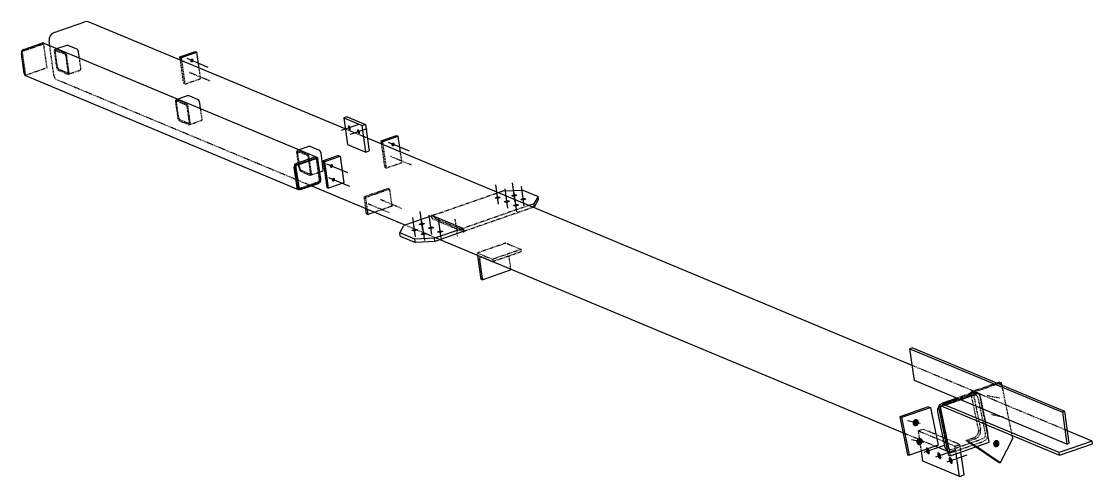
# Model space of a CAD drawing. Header units: millimetres. Extents: x 14 to 46378, y -196 to 1632.
# Drawn here: x 42609 to 46378, y 31 to 1632 of the extents above; entities that cross this region are included whole.
import ezdxf

# ---------------------------------------------------------------- set-up
doc = ezdxf.new("R2010")
doc.units = ezdxf.units.MM
doc.linetypes.add('DXK_LINE_DOT2', pattern=[3.9198, 1.9599, -1.9599])
doc.layers.add('STÅL', color=7, linetype='Continuous')

msp = doc.modelspace()

# ---------------------------------------------------------------- hatches: boundary and pattern name
at = {"layer": 'STÅL', "linetype": 'Continuous'}
for points in [[(43203.6, 1496.8), (43204.3, 1498.1), (43205.2, 1499.3), (43206.2, 1500.2), (43207.4, 1500.9), (43208.6, 1501.3), (43209.8, 1501.4), (43211, 1501.3), (43212.1, 1500.8), (43213.1, 1500.1), (43213.9, 1499.1), (43214.4, 1498), (43214.7, 1496.6), (43214.8, 1495.2), (43214.6, 1493.8), (43214.2, 1492.4), (43213.5, 1491.1), (43212.6, 1490), (43211.6, 1489.1), (43210.4, 1488.4), (43209.2, 1487.9), (43208, 1487.8), (43206.8, 1488), (43205.7, 1488.4), (43204.7, 1489.2), (43203.9, 1490.1), (43203.4, 1491.3), (43203.1, 1492.6), (43203, 1494), (43203.2, 1495.4)], [(43767.1, 1259.5), (43767.6, 1257.7), (43768, 1255.9), (43768.1, 1254.2), (43768, 1252.7), (43767.7, 1251.4), (43767.2, 1250.4), (43766.5, 1249.8), (43765.7, 1249.5), (43764.7, 1249.6), (43763.7, 1250), (43762.7, 1250.9), (43761.6, 1252), (43760.7, 1253.4), (43759.8, 1255), (43759.1, 1256.7), (43758.6, 1258.5), (43758.3, 1260.3), (43758.2, 1262), (43758.3, 1263.5), (43758.6, 1264.8), (43759.1, 1265.8), (43759.8, 1266.4), (43760.6, 1266.7), (43761.6, 1266.6), (43762.6, 1266.2), (43763.6, 1265.4), (43764.6, 1264.2), (43765.6, 1262.8), (43766.4, 1261.2)], [(43799.3, 1246.1), (43799.8, 1244.3), (43800.2, 1242.5), (43800.3, 1240.8), (43800.2, 1239.3), (43799.9, 1238), (43799.4, 1237), (43798.7, 1236.4), (43797.8, 1236.1), (43796.9, 1236.2), (43795.9, 1236.6), (43794.8, 1237.4), (43793.8, 1238.6), (43792.9, 1240), (43792, 1241.6), (43791.3, 1243.3), (43790.8, 1245.1), (43790.5, 1246.9), (43790.3, 1248.6), (43790.4, 1250.1), (43790.8, 1251.3), (43791.3, 1252.3), (43792, 1253), (43792.8, 1253.3), (43793.7, 1253.2), (43794.7, 1252.7), (43795.8, 1251.9), (43796.8, 1250.8), (43797.8, 1249.4), (43798.6, 1247.8)], [(43911.6, 1201.5), (43912.3, 1202.8), (43913.2, 1203.9), (43914.2, 1204.9), (43915.4, 1205.6), (43916.6, 1206), (43917.8, 1206.1), (43919, 1206), (43920.1, 1205.5), (43921.1, 1204.8), (43921.8, 1203.8), (43922.4, 1202.6), (43922.7, 1201.3), (43922.8, 1199.9), (43922.6, 1198.5), (43922.1, 1197.1), (43921.5, 1195.8), (43920.6, 1194.7), (43919.6, 1193.7), (43918.4, 1193), (43917.2, 1192.6), (43915.9, 1192.5), (43914.8, 1192.6), (43913.7, 1193.1), (43912.7, 1193.8), (43911.9, 1194.8), (43911.4, 1196), (43911, 1197.3), (43911, 1198.7), (43911.2, 1200.1)], [(43694.8, 1126.1), (43695.5, 1127.4), (43696.4, 1128.6), (43697.4, 1129.5), (43698.6, 1130.2), (43699.8, 1130.6), (43701, 1130.8), (43702.2, 1130.6), (43703.3, 1130.1), (43704.3, 1129.4), (43705.1, 1128.4), (43705.6, 1127.3), (43705.9, 1126), (43706, 1124.6), (43705.8, 1123.1), (43705.4, 1121.7), (43704.7, 1120.4), (43703.8, 1119.3), (43702.8, 1118.4), (43701.6, 1117.7), (43700.4, 1117.2), (43699.2, 1117.1), (43698, 1117.3), (43696.9, 1117.7), (43695.9, 1118.5), (43695.1, 1119.4), (43694.6, 1120.6), (43694.3, 1121.9), (43694.2, 1123.3), (43694.4, 1124.7)], [(43701.6, 1077.7), (43702.3, 1079), (43703.2, 1080.2), (43704.2, 1081.1), (43705.4, 1081.8), (43706.6, 1082.2), (43707.8, 1082.4), (43709, 1082.2), (43710.1, 1081.7), (43711.1, 1081), (43711.9, 1080), (43712.4, 1078.9), (43712.7, 1077.6), (43712.8, 1076.2), (43712.6, 1074.7), (43712.2, 1073.4), (43711.5, 1072.1), (43710.6, 1070.9), (43709.6, 1070), (43708.4, 1069.3), (43707.2, 1068.9), (43706, 1068.7), (43704.8, 1068.9), (43703.7, 1069.4), (43702.7, 1070.1), (43701.9, 1071), (43701.4, 1072.2), (43701.1, 1073.5), (43701, 1074.9), (43701.2, 1076.3)], [(44343.3, 1016.4), (44341, 1016.2), (44338.8, 1016.1), (44336.8, 1016.2), (44335, 1016.5), (44333.6, 1016.9), (44332.6, 1017.5), (44332, 1018.2), (44331.9, 1019), (44332.2, 1019.8), (44333.1, 1020.7), (44334.3, 1021.5), (44335.9, 1022.2), (44337.8, 1022.9), (44340, 1023.4), (44342.2, 1023.8), (44344.5, 1024.1), (44346.7, 1024.1), (44348.7, 1024), (44350.5, 1023.7), (44351.9, 1023.3), (44352.9, 1022.7), (44353.5, 1022), (44353.6, 1021.2), (44353.3, 1020.4), (44352.4, 1019.6), (44351.2, 1018.8), (44349.6, 1018), (44347.7, 1017.3), (44345.5, 1016.8)], [(44285.5, 1008.6), (44283.2, 1008.4), (44281, 1008.3), (44279, 1008.4), (44277.2, 1008.7), (44275.8, 1009.1), (44274.8, 1009.7), (44274.2, 1010.4), (44274.1, 1011.2), (44274.4, 1012), (44275.3, 1012.9), (44276.5, 1013.7), (44278.1, 1014.4), (44280.1, 1015.1), (44282.2, 1015.7), (44284.4, 1016.1), (44286.7, 1016.3), (44288.9, 1016.4), (44290.9, 1016.2), (44292.7, 1016), (44294.1, 1015.5), (44295.2, 1014.9), (44295.7, 1014.2), (44295.9, 1013.5), (44295.5, 1012.6), (44294.7, 1011.8), (44293.4, 1011), (44291.8, 1010.2), (44289.9, 1009.6), (44287.7, 1009)], [(44317.7, 995.2), (44315.4, 994.9), (44313.2, 994.9), (44311.2, 995), (44309.4, 995.3), (44308, 995.7), (44307, 996.3), (44306.4, 997), (44306.3, 997.8), (44306.6, 998.6), (44307.5, 999.4), (44308.7, 1000.3), (44310.3, 1001), (44312.2, 1001.7), (44314.4, 1002.2), (44316.6, 1002.6), (44318.9, 1002.9), (44321.1, 1002.9), (44323.1, 1002.8), (44324.9, 1002.5), (44326.3, 1002.1), (44327.3, 1001.5), (44327.9, 1000.8), (44328, 1000), (44327.7, 999.2), (44326.8, 998.4), (44325.6, 997.6), (44324, 996.8), (44322.1, 996.1), (44319.9, 995.6)], [(44349.9, 981.8), (44347.6, 981.5), (44345.4, 981.5), (44343.4, 981.6), (44341.6, 981.9), (44340.2, 982.3), (44339.1, 982.9), (44338.6, 983.6), (44338.4, 984.4), (44338.8, 985.2), (44339.6, 986), (44340.9, 986.8), (44342.5, 987.6), (44344.4, 988.3), (44346.6, 988.8), (44348.8, 989.2), (44351.1, 989.4), (44353.3, 989.5), (44355.3, 989.4), (44357.1, 989.1), (44358.5, 988.7), (44359.5, 988.1), (44360.1, 987.4), (44360.2, 986.6), (44359.9, 985.8), (44359, 984.9), (44357.8, 984.1), (44356.2, 983.4), (44354.2, 982.7), (44352.1, 982.2)], [(44375.5, 1003), (44373.2, 1002.7), (44371, 1002.7), (44369, 1002.8), (44367.2, 1003.1), (44365.8, 1003.5), (44364.7, 1004.1), (44364.2, 1004.8), (44364, 1005.6), (44364.4, 1006.4), (44365.2, 1007.2), (44366.5, 1008), (44368.1, 1008.8), (44370, 1009.5), (44372.2, 1010), (44374.4, 1010.4), (44376.7, 1010.7), (44378.9, 1010.7), (44380.9, 1010.6), (44382.7, 1010.3), (44384.1, 1009.9), (44385.1, 1009.3), (44385.7, 1008.6), (44385.8, 1007.8), (44385.5, 1007), (44384.6, 1006.2), (44383.4, 1005.3), (44381.8, 1004.6), (44379.8, 1003.9), (44377.7, 1003.4)], [(44018.7, 915.8), (44016.4, 915.6), (44014.2, 915.5), (44012.2, 915.7), (44010.4, 915.9), (44009, 916.4), (44008, 917), (44007.4, 917.7), (44007.3, 918.4), (44007.6, 919.3), (44008.5, 920.1), (44009.7, 920.9), (44011.3, 921.7), (44013.2, 922.4), (44015.4, 922.9), (44017.6, 923.3), (44019.9, 923.5), (44022.1, 923.6), (44024.1, 923.5), (44025.9, 923.2), (44027.3, 922.8), (44028.4, 922.2), (44028.9, 921.5), (44029, 920.7), (44028.7, 919.9), (44027.8, 919), (44026.6, 918.2), (44025, 917.5), (44023.1, 916.8), (44020.9, 916.2)], [(44050.9, 902.4), (44048.6, 902.2), (44046.4, 902.1), (44044.4, 902.2), (44042.6, 902.5), (44041.2, 903), (44040.1, 903.5), (44039.6, 904.2), (44039.4, 905), (44039.8, 905.8), (44040.6, 906.7), (44041.9, 907.5), (44043.5, 908.3), (44045.4, 908.9), (44047.6, 909.5), (44049.8, 909.9), (44052.1, 910.1), (44054.3, 910.2), (44056.3, 910.1), (44058.1, 909.8), (44059.5, 909.3), (44060.5, 908.8), (44061.1, 908.1), (44061.2, 907.3), (44060.9, 906.5), (44060, 905.6), (44058.8, 904.8), (44057.2, 904), (44055.2, 903.4), (44053.1, 902.8)], [(43993.1, 894.6), (43990.8, 894.4), (43988.6, 894.3), (43986.6, 894.5), (43984.8, 894.7), (43983.4, 895.2), (43982.4, 895.8), (43981.8, 896.5), (43981.7, 897.2), (43982, 898.1), (43982.9, 898.9), (43984.1, 899.7), (43985.7, 900.5), (43987.6, 901.1), (43989.8, 901.7), (43992, 902.1), (43994.3, 902.3), (43996.5, 902.4), (43998.5, 902.3), (44000.3, 902), (44001.7, 901.6), (44002.8, 901), (44003.3, 900.3), (44003.4, 899.5), (44003.1, 898.7), (44002.3, 897.8), (44001, 897), (43999.4, 896.3), (43997.5, 895.6), (43995.3, 895)], [(44025.3, 881.2), (44023, 881), (44020.8, 880.9), (44018.8, 881), (44017, 881.3), (44015.6, 881.8), (44014.5, 882.3), (44014, 883), (44013.8, 883.8), (44014.2, 884.6), (44015, 885.5), (44016.3, 886.3), (44017.9, 887.1), (44019.8, 887.7), (44022, 888.3), (44024.2, 888.7), (44026.5, 888.9), (44028.7, 889), (44030.7, 888.9), (44032.5, 888.6), (44033.9, 888.1), (44034.9, 887.6), (44035.5, 886.9), (44035.6, 886.1), (44035.3, 885.2), (44034.4, 884.4), (44033.2, 883.6), (44031.6, 882.8), (44029.6, 882.2), (44027.5, 881.6)], [(44083, 889), (44080.8, 888.8), (44078.6, 888.7), (44076.5, 888.8), (44074.8, 889.1), (44073.3, 889.5), (44072.3, 890.1), (44071.7, 890.8), (44071.6, 891.6), (44072, 892.4), (44072.8, 893.3), (44074.1, 894.1), (44075.7, 894.8), (44077.6, 895.5), (44079.7, 896.1), (44082, 896.5), (44084.3, 896.7), (44086.5, 896.8), (44088.5, 896.6), (44090.3, 896.4), (44091.7, 895.9), (44092.7, 895.3), (44093.3, 894.6), (44093.4, 893.9), (44093, 893), (44092.2, 892.2), (44091, 891.4), (44089.3, 890.6), (44087.4, 889.9), (44085.3, 889.4)], [(45744.7, 223.1), (45745.5, 225.7), (45746.8, 228.1), (45748.4, 230.2), (45750.3, 231.8), (45752.5, 233), (45754.8, 233.6), (45757.1, 233.7), (45759.3, 233.2), (45761.4, 232.2), (45763.3, 230.7), (45764.8, 228.8), (45765.9, 226.5), (45766.5, 223.9), (45766.7, 221.3), (45766.4, 218.6), (45765.6, 216), (45764.3, 213.6), (45762.7, 211.5), (45760.8, 209.9), (45758.6, 208.7), (45756.3, 208), (45754, 207.9), (45751.8, 208.4), (45749.7, 209.4), (45747.8, 211), (45746.3, 212.9), (45745.2, 215.2), (45744.6, 217.7), (45744.4, 220.4)], [(45758.4, 156.5), (45759.2, 159.1), (45760.4, 161.5), (45762, 163.6), (45764, 165.2), (45766.1, 166.4), (45768.4, 167.1), (45770.7, 167.2), (45773, 166.7), (45775.1, 165.7), (45776.9, 164.2), (45778.4, 162.2), (45779.5, 159.9), (45780.2, 157.4), (45780.3, 154.7), (45780, 152), (45779.2, 149.4), (45778, 147), (45776.4, 145), (45774.4, 143.3), (45772.3, 142.1), (45770, 141.5), (45767.7, 141.4), (45765.4, 141.9), (45763.3, 142.9), (45761.5, 144.4), (45760, 146.3), (45758.9, 148.6), (45758.2, 151.2), (45758.1, 153.9)], [(46028.3, 149.5), (46029.1, 152.1), (46030.4, 154.5), (46032, 156.5), (46033.9, 158.2), (46036.1, 159.4), (46038.4, 160), (46040.7, 160.1), (46042.9, 159.6), (46045, 158.6), (46046.9, 157.1), (46048.4, 155.2), (46049.5, 152.9), (46050.1, 150.3), (46050.3, 147.6), (46050, 144.9), (46049.2, 142.4), (46047.9, 140), (46046.3, 137.9), (46044.4, 136.2), (46042.2, 135.1), (46039.9, 134.4), (46037.6, 134.3), (46035.4, 134.8), (46033.3, 135.8), (46031.4, 137.3), (46029.9, 139.3), (46028.8, 141.6), (46028.2, 144.1), (46028, 146.8)], [(45803.9, 123.4), (45804.7, 120.8), (45805.1, 118.2), (45805.3, 115.8), (45805.2, 113.6), (45804.7, 111.7), (45804, 110.3), (45803, 109.4), (45801.8, 108.9), (45800.4, 109.1), (45798.9, 109.7), (45797.4, 110.9), (45796, 112.5), (45794.6, 114.5), (45793.4, 116.8), (45792.4, 119.3), (45791.6, 121.9), (45791.1, 124.5), (45790.9, 126.9), (45791.1, 129.1), (45791.5, 131), (45792.3, 132.4), (45793.3, 133.4), (45794.5, 133.8), (45795.8, 133.7), (45797.3, 133), (45798.8, 131.8), (45800.3, 130.2), (45801.7, 128.2), (45802.9, 125.9)], [(45844.1, 106.6), (45844.9, 104), (45845.4, 101.4), (45845.5, 99), (45845.4, 96.8), (45844.9, 94.9), (45844.2, 93.5), (45843.2, 92.6), (45842, 92.2), (45840.6, 92.3), (45839.2, 92.9), (45837.7, 94.1), (45836.2, 95.7), (45834.8, 97.7), (45833.6, 100.1), (45832.6, 102.6), (45831.8, 105.2), (45831.3, 107.7), (45831.2, 110.2), (45831.3, 112.4), (45831.8, 114.2), (45832.5, 115.6), (45833.5, 116.6), (45834.7, 117), (45836.1, 116.9), (45837.5, 116.2), (45839, 115), (45840.5, 113.4), (45841.9, 111.4), (45843.1, 109.1)], [(45884.3, 89.8), (45885.1, 87.2), (45885.6, 84.6), (45885.8, 82.2), (45885.6, 80), (45885.2, 78.2), (45884.4, 76.7), (45883.4, 75.8), (45882.2, 75.4), (45880.9, 75.5), (45879.4, 76.2), (45877.9, 77.3), (45876.4, 79), (45875, 81), (45873.8, 83.3), (45872.8, 85.8), (45872, 88.4), (45871.6, 91), (45871.4, 93.4), (45871.5, 95.6), (45872, 97.4), (45872.7, 98.9), (45873.7, 99.8), (45874.9, 100.2), (45876.3, 100.1), (45877.8, 99.4), (45879.3, 98.3), (45880.7, 96.6), (45882.1, 94.6), (45883.3, 92.3)]]:
    msp.add_hatch(color=96, dxfattribs=at).paths.add_polyline_path(points)

# ---------------------------------------------------------------- linework, layer by layer
at = {"layer": 'STÅL', "color": 2, "linetype": 'Continuous'}
for p, q in [((42724, 1593.6), (42832.4, 1631.2)), ((42840.7, 1632.2), (42832.4, 1631.2)), ((42848.1, 1629.5), (42840.7, 1632.2)), ((43748.6, 1253.9), (42848.1, 1629.5)), ((42716.3, 1589), (42710.3, 1581.6)), ((42724, 1593.6), (42716.3, 1589)), ((42617.6, 1534), (42681, 1556)), ((42684.9, 1556.5), (42681, 1556)), ((42688.5, 1555.2), (42684.9, 1556.5)), ((42688.5, 1555.2), (43648.6, 1154.7)), ((42706.8, 1572.5), (42706.5, 1563)), ((42708.7, 1546.8), (42706.5, 1563)), ((42710.3, 1581.6), (42706.8, 1572.5)), ((42733.3, 1536.6), (42769.6, 1549.2)), ((42769.6, 1549.2), (42771.5, 1549)), ((42771.5, 1549), (42803.7, 1535.6)), ((42609.3, 1523.9), (42609.2, 1519.4)), ((42619.1, 1448.6), (42609.2, 1519.4)), ((42611, 1528.3), (42609.3, 1523.9)), ((42609.8, 1528.4), (42611.7, 1529.1)), ((42610.1, 1525.9), (42609.8, 1528.4)), ((42609.8, 1528.4), (42610.9, 1528)), ((42613.9, 1531.8), (42611, 1528.3)), ((42617.6, 1534), (42613.9, 1531.8)), ((42805.9, 1534), (42803.7, 1535.6)), ((42807.9, 1531.3), (42805.9, 1534)), ((42809.5, 1527.8), (42807.9, 1531.3)), ((42810.4, 1524.1), (42809.5, 1527.8)), ((42813.3, 1503.2), (42810.4, 1524.1)), ((43167, 1507.6), (43221.2, 1526.4)), ((43168.7, 1495.8), (43167, 1507.6)), ((43167, 1507.6), (43172.4, 1505.4)), ((43172.4, 1505.4), (43226.6, 1524.2)), ((43221.2, 1526.4), (43226.6, 1524.2)), ((43234.4, 1468.4), (43226.6, 1524.2)), ((43174.1, 1493.6), (43172.4, 1505.4)), ((42619.1, 1448.6), (42620.5, 1444.6)), ((42620.5, 1444.6), (42623.2, 1441.8)), ((42623.2, 1441.8), (43583.2, 1041.3)), ((43196, 1371.3), (43159.7, 1358.7)), ((43196, 1371.3), (43197.9, 1371.2)), ((43197.9, 1371.2), (43230.1, 1357.7)), ((43232.3, 1356.2), (43230.1, 1357.7)), ((43234.3, 1353.4), (43232.3, 1356.2)), ((43235.9, 1349.9), (43234.3, 1353.4)), ((43236.8, 1346.2), (43235.9, 1349.9)), ((43239.7, 1325.3), (43236.8, 1346.2)), ((43755.6, 1297.1), (43743.1, 1292.7)), ((43743.1, 1292.7), (43807.5, 1265.9)), ((43743.1, 1292.7), (43756.2, 1199.7)), ((43755.6, 1297.1), (43820, 1270.2)), ((43807.5, 1265.9), (43820, 1270.2)), ((43820.6, 1172.8), (43807.5, 1265.9)), ((43820, 1270.2), (43833.1, 1177.2)), ((45743.5, 421.8), (43826.9, 1221.3)), ((43875, 1212.3), (43929.2, 1231.1)), ((43876.7, 1200.5), (43875, 1212.3)), ((43875, 1212.3), (43880.4, 1210)), ((43880.4, 1210), (43934.6, 1228.9)), ((43882, 1198.3), (43880.4, 1210)), ((43929.2, 1231.1), (43934.6, 1228.9)), ((43942.4, 1173.1), (43934.6, 1228.9)), ((43622.4, 1193.5), (43586.1, 1180.8)), ((43622.4, 1193.5), (43624.3, 1193.3)), ((43624.3, 1193.3), (43656.5, 1179.9)), ((43658.7, 1178.3), (43656.5, 1179.9)), ((43660.7, 1175.6), (43658.7, 1178.3)), ((43662.3, 1172.1), (43660.7, 1175.6)), ((43663.2, 1168.3), (43662.3, 1172.1)), ((43671, 1112.5), (43663.2, 1168.3)), ((43756.2, 1199.7), (43820.6, 1172.8)), ((43820.6, 1172.8), (43833.1, 1177.2)), ((43571.1, 1127.8), (43574, 1131.3)), ((43572.5, 1126.8), (43647.6, 1152.9)), ((43574, 1131.3), (43577.7, 1133.5)), ((43575.2, 1125.7), (43650.2, 1151.8)), ((43577.7, 1133.5), (43641.1, 1155.6)), ((43641.1, 1155.6), (43645, 1156)), ((43645, 1156), (43648.6, 1154.7)), ((43650.2, 1151.8), (43647.6, 1152.9)), ((43648.6, 1154.7), (43651.3, 1151.9)), ((43662, 1068.1), (43650.2, 1151.8)), ((43651.3, 1151.9), (43652.6, 1147.9)), ((43662.6, 1077.1), (43652.6, 1147.9)), ((43724.9, 1160.1), (43670.8, 1141.3)), ((43670.8, 1141.3), (43683.8, 1048.2)), ((43670.8, 1141.3), (43676.1, 1139)), ((43676.1, 1139), (43730.3, 1157.9)), ((43689.2, 1046), (43676.1, 1139)), ((43724.9, 1160.1), (43730.3, 1157.9)), ((43730.3, 1157.9), (43743.4, 1064.8)), ((43569.3, 1118.9), (43569.4, 1123.4)), ((43579.2, 1048.2), (43569.3, 1118.9)), ((43569.4, 1123.4), (43571.1, 1127.8)), ((43575.2, 1125.7), (43572.5, 1126.8)), ((43584.3, 1043.1), (43572.5, 1126.8)), ((43587, 1042), (43575.2, 1125.7)), ((43668.9, 1105.3), (43659.1, 1101.9)), ((43668.9, 1105.3), (43670.4, 1106.6)), ((43670.4, 1106.6), (43671.1, 1109.1)), ((43671.1, 1109.1), (43671, 1112.5)), ((43587, 1042), (43662, 1068.1)), ((43590.8, 1040.5), (43654.1, 1062.5)), ((43657.9, 1064.7), (43654.1, 1062.5)), ((43660.1, 1067.4), (43657.9, 1064.7)), ((43661.7, 1070.6), (43662.4, 1072.6)), ((43662.4, 1072.6), (43662.6, 1077.1)), ((43743.4, 1064.8), (43689.2, 1046)), ((43580.6, 1044.1), (43579.2, 1048.2)), ((43583.2, 1041.3), (43580.6, 1044.1)), ((43586.8, 1040), (43583.2, 1041.3)), ((43584.3, 1043.1), (43587, 1042)), ((43590.8, 1040.5), (43586.8, 1040)), ((43959.6, 915.6), (43628.7, 1053.7)), ((43683.8, 1048.2), (43689.2, 1046)), ((44305.2, 1035.8), (44286.9, 1029.4)), ((44305.2, 1035.8), (44373.7, 1039.1)), ((44373.7, 1039.1), (44427.3, 1016.7)), ((44412.5, 991), (44394.1, 984.7)), ((44414, 979.9), (44409.5, 978.3)), ((44427.3, 1016.7), (44412.5, 991)), ((44414, 979.9), (44412.5, 991)), ((44414, 979.9), (44428.9, 1005.5)), ((44428.9, 1005.5), (44427.3, 1016.7)), ((43823.7, 955.3), (43821.2, 973.4)), ((43823.7, 955.3), (43829.1, 953.1)), ((43829.1, 953.1), (43826.5, 971.1)), ((43851.3, 960.8), (43829.1, 953.1)), ((44056.2, 949.2), (43955, 914)), ((44052.2, 947.8), (44052.5, 949)), ((44053.6, 949.9), (44052.5, 949)), ((44054.9, 949.8), (44053.6, 949.9)), ((44054.9, 949.8), (44162.2, 905)), ((43940.1, 888.3), (43955, 914)), ((44163.7, 903.9), (44162.2, 905)), ((43941.7, 877.2), (43940.1, 888.3)), ((43993.8, 866), (43940.1, 888.3)), ((43941.7, 877.2), (43995.3, 854.8)), ((44062.3, 869.3), (43993.8, 866)), ((44163.1, 904.3), (44062.3, 869.3)), ((44063.9, 858.1), (44062.3, 869.3)), ((44166.7, 893.9), (44063.9, 858.1)), ((44164, 892), (44162.8, 892.5)), ((44165.1, 902), (44163.7, 903.9)), ((44164, 892), (44165.4, 891.9)), ((44166.2, 899.5), (44165.1, 902)), ((44165.4, 891.9), (44166.4, 892.8)), ((44166.9, 896.9), (44166.2, 899.5)), ((44166.4, 892.8), (44166.9, 894.6)), ((44166.9, 894.6), (44166.9, 896.9)), ((43995.3, 854.8), (43993.8, 866)), ((44063.9, 858.1), (43995.3, 854.8)), ((45710.8, 185.2), (44082.2, 864.5)), ((44226.4, 724.8), (44214.5, 809.3)), ((44222.3, 802.2), (44221.4, 799.2)), ((44221.4, 799.2), (44221.6, 795.1)), ((44231, 728.1), (44221.6, 795.1)), ((44224.1, 803.8), (44222.3, 802.2)), ((44226.4, 803.6), (44224.1, 803.8)), ((44226.4, 803.6), (44265, 787.5)), ((44229.7, 723.8), (44329.8, 758.6)), ((44265, 787.5), (44266.2, 787.4)), ((44266.2, 787.4), (44266.5, 787.6)), ((44266.2, 787.4), (44266.6, 787.6)), ((44329.8, 758.6), (44330.6, 759.4)), ((44330.6, 759.4), (44331, 760.7)), ((44228.5, 723.9), (44226.4, 724.8)), ((44229.7, 723.8), (44228.5, 723.9)), ((44230.6, 724.6), (44229.7, 723.8)), ((44231, 726.1), (44230.6, 724.6)), ((44231, 728.1), (44231, 726.1)), ((45743.5, 483.8), (45735.1, 480.9)), ((45750.8, 369.2), (45735.1, 480.9)), ((45735.1, 480.9), (46271.5, 257.2)), ((46279.8, 260.1), (45743.5, 483.8)), ((46287.2, 145.5), (45750.8, 369.2)), ((46049.5, 363), (46040.6, 359.9)), ((46057.2, 361.4), (46046.2, 357.5)), ((46049.5, 363), (46057.2, 361.4)), ((46059.1, 352.2), (46057.2, 361.4)), ((45899.8, 307.1), (45849.7, 289.7)), ((45905.7, 304.6), (45851.5, 285.8)), ((45799.3, 276), (45699.3, 241.3)), ((45707, 239.6), (45807.1, 274.4)), ((45799.3, 276), (45807.1, 274.4)), ((45807.1, 274.4), (45834.4, 141.3)), ((45833.5, 268.3), (45836.4, 277.6)), ((45833.8, 258.5), (45833.5, 268.3)), ((45836.4, 277.6), (45842.1, 285.1)), ((45852, 282.4), (45836.7, 277.1)), ((45836.7, 277.1), (45841.9, 276)), ((45869.1, 119.1), (45836.7, 277.1)), ((45852.4, 279.6), (45841.9, 276)), ((45841.9, 276), (45877.1, 104.5)), ((45842.1, 285.1), (45849.7, 289.7)), ((45852.6, 278.2), (45851.5, 285.8)), ((46259.8, 115.5), (45851.5, 285.8)), ((45852.9, 276.5), (46261.1, 106.2)), ((45699.3, 241.3), (45726.6, 108.1)), ((45699.3, 241.3), (45707, 239.6)), ((45734.3, 106.5), (45707, 239.6)), ((45859.4, 134), (45833.8, 258.5)), ((46279.8, 260.1), (46271.5, 257.2)), ((46271.5, 257.2), (46287.2, 145.5)), ((46295.5, 148.4), (46279.8, 260.1)), ((46014.6, 152.3), (46001.9, 214.3)), ((46009.5, 186.2), (46003.8, 213.5)), ((46376.6, 156.1), (46289.3, 192.4)), ((45877.1, 104.5), (46014.6, 152.3)), ((46009.7, 176.5), (46009.5, 186.2)), ((46009.7, 176.3), (46009.7, 176.5)), ((46097.2, 166.6), (46053.1, 79.9)), ((46097.2, 166.6), (46095.4, 175.3)), ((46376.6, 156.1), (46259.8, 115.5)), ((46377.9, 146.8), (46376.6, 156.1)), ((45834.4, 141.3), (45734.3, 106.5)), ((45780.5, 84.9), (45775.5, 120.8)), ((45869, 119.2), (45824.3, 137.8)), ((45862.8, 125.4), (45859.4, 134)), ((45869, 119.2), (45862.8, 125.4)), ((45869, 119.2), (45869.1, 119.1)), ((45871.9, 105.6), (45869.1, 119.1)), ((45925.9, 37), (45914.6, 117.5)), ((46045.4, 81.5), (45965.8, 135.3)), ((46053.1, 79.9), (45969.3, 136.6)), ((46261.1, 106.2), (46259.8, 115.5)), ((46261.1, 106.2), (46377.9, 146.8)), ((46287.2, 145.5), (46295.5, 148.4)), ((45726.6, 108.1), (45734.3, 106.5)), ((45909.3, 31.2), (45780.5, 84.9)), ((45871.9, 105.6), (45877.1, 104.5)), ((45909.3, 31.2), (45897.9, 111.7)), ((46045.4, 81.5), (46053.1, 79.9)), ((45909.3, 31.2), (45925.9, 37))]:
    msp.add_line(p, q, dxfattribs=at)
at = {"layer": 'STÅL', "color": 7, "linetype": 'DXK_LINE_DOT2'}
for p, q in [((42611.7, 1529.1), (42684.8, 1554.5)), ((42612.4, 1527.3), (42687.5, 1553.4)), ((42687.5, 1553.4), (42684.8, 1554.5)), ((42699.3, 1469.7), (42687.5, 1553.4)), ((42723.5, 1442.1), (42708.7, 1546.8)), ((42621.5, 1444.7), (42610.1, 1525.9)), ((42610.9, 1528), (42612.4, 1527.3)), ((42624.2, 1443.6), (42612.4, 1527.3)), ((42725.7, 1530.9), (42726.4, 1533.4)), ((42725.8, 1527.5), (42725.7, 1530.9)), ((42733.6, 1471.6), (42725.8, 1527.5)), ((42726.4, 1533.4), (42727.9, 1534.7)), ((42727.9, 1534.7), (42733.3, 1536.6)), ((42727.9, 1534.7), (42729.8, 1534.5)), ((42728.8, 1529.3), (42728.4, 1528)), ((42728.4, 1528), (42728.5, 1526.4)), ((42736.3, 1470.5), (42728.5, 1526.4)), ((42729.5, 1530), (42728.8, 1529.3)), ((42730.5, 1529.9), (42729.5, 1530)), ((42729.8, 1534.5), (42762, 1521.1)), ((42730.5, 1529.9), (42762.7, 1516.5)), ((42762, 1521.1), (42764.2, 1519.6)), ((42763.8, 1515.7), (42762.7, 1516.5)), ((42764.8, 1514.3), (42763.8, 1515.7)), ((42764.2, 1519.6), (42766.2, 1516.8)), ((42765.6, 1512.6), (42764.8, 1514.3)), ((42766, 1510.7), (42765.6, 1512.6)), ((42773.9, 1454.9), (42766, 1510.7)), ((42766.2, 1516.8), (42767.8, 1513.3)), ((42767.8, 1513.3), (42768.7, 1509.6)), ((42776.5, 1453.7), (42768.7, 1509.6)), ((42734.5, 1467.9), (42733.6, 1471.6)), ((42736.3, 1470.5), (42736.8, 1468.7)), ((42818.2, 1468.2), (42813.3, 1503.2)), ((43180.1, 1414.5), (43168.7, 1495.8)), ((43185.5, 1412.3), (43174.1, 1493.6)), ((42621.5, 1444.7), (42624.2, 1443.6)), ((42624.2, 1443.6), (42699.3, 1469.7)), ((42723.5, 1442.1), (42726.3, 1433.7)), ((42726.3, 1433.7), (42731.9, 1427.7)), ((42736.1, 1464.4), (42734.5, 1467.9)), ((42738.2, 1461.7), (42736.1, 1464.4)), ((42736.8, 1468.7), (42737.6, 1466.9)), ((42737.6, 1466.9), (42738.6, 1465.5)), ((42740.3, 1460.1), (42738.2, 1461.7)), ((42738.6, 1465.5), (42739.7, 1464.8)), ((42739.7, 1464.8), (42771.8, 1451.3)), ((42740.3, 1460.1), (42772.5, 1446.7)), ((42771.8, 1451.3), (42772.8, 1451.3)), ((42774.4, 1446.5), (42772.5, 1446.7)), ((42772.8, 1451.3), (42773.5, 1451.9)), ((42773.5, 1451.9), (42773.9, 1453.2)), ((42773.9, 1453.2), (42773.9, 1454.9)), ((42774.4, 1446.5), (42816.1, 1461)), ((42775.9, 1447.8), (42774.4, 1446.5)), ((42776.6, 1450.4), (42775.9, 1447.8)), ((42776.5, 1453.7), (42776.6, 1450.4)), ((42816.1, 1461), (42817.6, 1462.3)), ((42817.6, 1462.3), (42818.3, 1464.8)), ((42818.3, 1464.8), (42818.2, 1468.2)), ((43239.7, 1431.1), (43234.4, 1468.4)), ((43628.7, 1053.7), (42731.9, 1427.7)), ((43180.1, 1414.5), (43185.5, 1412.3)), ((43185.5, 1412.3), (43239.7, 1431.1)), ((43152.8, 1355.5), (43154.3, 1356.8)), ((43159.7, 1358.7), (43154.3, 1356.8)), ((43154.3, 1356.8), (43156.3, 1356.7)), ((43152.1, 1353), (43152.8, 1355.5)), ((43152.2, 1349.6), (43152.1, 1353)), ((43160, 1293.8), (43152.2, 1349.6)), ((43155.2, 1351.5), (43154.8, 1350.2)), ((43154.8, 1350.2), (43154.9, 1348.5)), ((43162.7, 1292.7), (43154.9, 1348.5)), ((43155.9, 1352.1), (43155.2, 1351.5)), ((43156.9, 1352), (43155.9, 1352.1)), ((43156.3, 1356.7), (43188.4, 1343.3)), ((43156.9, 1352), (43189.1, 1338.6)), ((43188.4, 1343.3), (43190.6, 1341.7)), ((43190.2, 1337.8), (43189.1, 1338.6)), ((43191.2, 1336.4), (43190.2, 1337.8)), ((43190.6, 1341.7), (43192.6, 1338.9)), ((43192, 1334.7), (43191.2, 1336.4)), ((43192.4, 1332.8), (43192, 1334.7)), ((43200.3, 1277), (43192.4, 1332.8)), ((43192.6, 1338.9), (43194.2, 1335.4)), ((43194.2, 1335.4), (43195.1, 1331.7)), ((43203, 1275.9), (43195.1, 1331.7)), ((43244.6, 1290.4), (43239.7, 1325.3)), ((43161, 1290), (43160, 1293.8)), ((43162.5, 1286.5), (43161, 1290)), ((43164.6, 1283.8), (43162.5, 1286.5)), ((43162.7, 1292.7), (43163.2, 1290.8)), ((43163.2, 1290.8), (43164, 1289)), ((43164, 1289), (43165, 1287.7)), ((43166.7, 1282.2), (43164.6, 1283.8)), ((43165, 1287.7), (43166.1, 1286.9)), ((43166.1, 1286.9), (43198.2, 1273.5)), ((43166.7, 1282.2), (43198.9, 1268.8)), ((43242.5, 1283.2), (43200.9, 1268.7)), ((43242.5, 1283.2), (43244, 1284.4)), ((43244, 1284.4), (43244.7, 1287)), ((43244.7, 1287), (43244.6, 1290.4)), ((43198.2, 1273.5), (43199.2, 1273.4)), ((43200.9, 1268.7), (43198.9, 1268.8)), ((43199.2, 1273.4), (43199.9, 1274)), ((43199.9, 1274), (43200.3, 1275.3)), ((43200.3, 1275.3), (43200.3, 1277)), ((43202.3, 1270), (43200.9, 1268.7)), ((43203, 1272.5), (43202.3, 1270)), ((43203, 1275.9), (43203, 1272.5)), ((43826.9, 1221.3), (43748.6, 1253.9)), ((43578.5, 1175.1), (43579.2, 1177.7)), ((43578.6, 1171.7), (43578.5, 1175.1)), ((43586.4, 1115.9), (43578.6, 1171.7)), ((43579.2, 1177.7), (43580.7, 1179)), ((43586.1, 1180.8), (43580.7, 1179)), ((43580.7, 1179), (43582.7, 1178.8)), ((43581.6, 1173.6), (43581.2, 1172.3)), ((43581.2, 1172.3), (43581.3, 1170.6)), ((43589.1, 1114.8), (43581.3, 1170.6)), ((43582.3, 1174.2), (43581.6, 1173.6)), ((43583.3, 1174.2), (43582.3, 1174.2)), ((43582.7, 1178.8), (43614.8, 1165.4)), ((43583.3, 1174.2), (43615.5, 1160.7)), ((43888.1, 1119.2), (43876.7, 1200.5)), ((43893.5, 1117), (43882, 1198.3)), ((43947.7, 1135.8), (43942.4, 1173.1)), ((43578.5, 1127.9), (43641.9, 1150)), ((43614.8, 1165.4), (43617, 1163.8)), ((43616.6, 1160), (43615.5, 1160.7)), ((43617.6, 1158.6), (43616.6, 1160)), ((43617, 1163.8), (43619, 1161.1)), ((43618.4, 1156.8), (43617.6, 1158.6)), ((43618.8, 1155), (43618.4, 1156.8)), ((43626.7, 1099.1), (43618.8, 1155)), ((43619, 1161.1), (43620.6, 1157.6)), ((43620.6, 1157.6), (43621.5, 1153.8)), ((43629.4, 1098), (43621.5, 1153.8)), ((43641.9, 1150), (43643.8, 1150.2)), ((43643.8, 1150.2), (43644.7, 1149.9)), ((43644.7, 1149.9), (43645.6, 1149.6)), ((43647, 1148.1), (43645.6, 1149.6)), ((43647.6, 1146.1), (43647, 1148.1)), ((43657.6, 1075.4), (43647.6, 1146.1)), ((43893.5, 1117), (43947.7, 1135.8)), ((43575.2, 1125.1), (43574.3, 1122.9)), ((43574.3, 1122.9), (43574.3, 1120.6)), ((43584.2, 1049.9), (43574.3, 1120.6)), ((43576.6, 1126.8), (43575.2, 1125.1)), ((43578.5, 1127.9), (43576.6, 1126.8)), ((43587.4, 1112.2), (43586.4, 1115.9)), ((43588.9, 1108.7), (43587.4, 1112.2)), ((43591, 1105.9), (43588.9, 1108.7)), ((43589.1, 1114.8), (43589.6, 1112.9)), ((43589.6, 1112.9), (43590.4, 1111.2)), ((43590.4, 1111.2), (43591.4, 1109.8)), ((43593.1, 1104.4), (43591, 1105.9)), ((43591.4, 1109.8), (43592.5, 1109)), ((43592.5, 1109), (43624.6, 1095.6)), ((43593.1, 1104.4), (43625.3, 1090.9)), ((43624.6, 1095.6), (43625.6, 1095.5)), ((43625.6, 1095.5), (43626.4, 1096.2)), ((43626.4, 1096.2), (43626.7, 1097.4)), ((43626.7, 1097.4), (43626.7, 1099.1)), ((43659.1, 1101.9), (43627.3, 1090.8)), ((43629.4, 1094.6), (43628.7, 1092.1)), ((43629.4, 1098), (43629.4, 1094.6)), ((43888.1, 1119.2), (43893.5, 1117)), ((43590, 1046), (43653.4, 1068.1)), ((43627.3, 1090.8), (43625.3, 1090.9)), ((43628.7, 1092.1), (43627.3, 1090.8)), ((43653.4, 1068.1), (43655.2, 1069.2)), ((43655.2, 1069.2), (43656.7, 1070.9)), ((43656.7, 1070.9), (43657.5, 1073.1)), ((43657.5, 1073.1), (43657.6, 1075.4)), ((43660.8, 1068.2), (43660.1, 1067.4)), ((43660.8, 1068.2), (43661.7, 1070.6)), ((43584.2, 1049.9), (43584.9, 1047.9)), ((43584.9, 1047.9), (43586.2, 1046.5)), ((43586.2, 1046.5), (43588, 1045.8)), ((43588, 1045.8), (43590, 1046)), ((43815.2, 1015.8), (43898.6, 1044.8)), ((43820.6, 1013.6), (43903.9, 1042.5)), ((43898.6, 1044.8), (43903.9, 1042.5)), ((43903.9, 1042.5), (43912.4, 982.1)), ((44286.9, 1029.4), (44056.2, 949.2)), ((43821.2, 973.4), (43815.2, 1015.8)), ((43815.2, 1015.8), (43820.6, 1013.6)), ((43826.5, 971.1), (43820.6, 1013.6)), ((43912.4, 982.1), (43851.3, 960.8)), ((44394.1, 984.7), (44163.1, 904.3)), ((44052, 947.2), (44052.2, 947.8)), ((44052, 947.2), (44052.1, 944.8)), ((44052.1, 944.8), (44052.7, 942.2)), ((44052.7, 942.2), (44053.8, 939.7)), ((44061.1, 945.1), (44060.5, 947.4)), ((44062.2, 942.6), (44061.1, 945.1)), ((44063.6, 940.7), (44062.2, 942.6)), ((44409.5, 978.3), (44166.7, 893.9)), ((44082.2, 864.5), (43959.6, 915.6)), ((44053.8, 939.7), (44055.3, 937.8)), ((44055.3, 937.8), (44056.8, 936.7)), ((44162.8, 892.5), (44056.8, 936.7)), ((44065.1, 939.6), (44063.6, 940.7)), ((44065.1, 939.6), (44166.8, 897.2)), ((44313.4, 852.6), (44213.3, 817.8)), ((44367, 830.3), (44267, 795.5)), ((44313.4, 852.6), (44367, 830.3)), ((44367, 830.3), (44367.5, 826.5)), ((44213.3, 817.8), (44267, 795.5)), ((44214.5, 809.3), (44213.3, 817.8)), ((44266.6, 787.6), (44366.3, 822.2)), ((44267, 795.5), (44267.5, 791.7)), ((44267.5, 791.7), (44267.5, 789.7)), ((44331, 762.9), (44324.7, 807.8)), ((44366.3, 822.2), (44367.1, 823)), ((44367.1, 823), (44367.6, 824.5)), ((44367.6, 824.5), (44367.5, 826.5)), ((44266.5, 787.6), (44266.8, 787.9)), ((44266.8, 787.9), (44267.1, 788.2)), ((44267.5, 789.7), (44267.1, 788.2)), ((44331.1, 760.9), (44331, 762.9)), ((44331, 760.7), (44331.1, 760.9)), ((45974.3, 325.5), (45743.5, 421.8)), ((46040.6, 359.9), (45949.4, 328.2)), ((46046.2, 357.5), (45957.2, 326.6)), ((46095.4, 175.3), (46059.1, 352.2)), ((45960.1, 317.8), (45851.7, 280.2)), ((45974.3, 324.9), (45852, 282.4)), ((45979.4, 323.8), (45852.4, 279.6)), ((45958.1, 327.4), (45899.8, 307.1)), ((45968.2, 326.4), (45905.7, 304.6)), ((45976.1, 198.3), (45949.4, 328.2)), ((45949.4, 328.2), (45957.2, 326.6)), ((45957.2, 326.6), (45983.8, 196.7)), ((45958.1, 327.4), (45966.5, 328.4)), ((45965.1, 318.4), (45960.1, 317.8)), ((45969.8, 316.7), (45965.1, 318.4)), ((45966.5, 328.4), (45974.3, 325.5)), ((46289.3, 192.4), (45968.2, 326.4)), ((45973.5, 313), (45969.8, 316.7)), ((45975.6, 307.8), (45973.5, 313)), ((45974.3, 325.5), (45980.4, 319.3)), ((45974.3, 324.9), (45979.4, 323.8)), ((46001.1, 183.3), (45975.6, 307.8)), ((46001.9, 214.3), (45979.4, 323.8)), ((45980.4, 319.3), (45983.9, 310.7)), ((46003.8, 213.5), (45983.9, 310.7)), ((45843.7, 272.9), (45842, 267.3)), ((45842, 267.3), (45842.1, 261.4)), ((45847.1, 277.4), (45843.7, 272.9)), ((45851.7, 280.2), (45847.1, 277.4)), ((45852.8, 276.5), (45852.6, 278.2)), ((45852.8, 276.5), (45852.9, 276.5)), ((45867.7, 136.9), (45842.1, 261.4)), ((45782.2, 197.7), (45765.5, 191.9)), ((45775.5, 120.8), (45765.5, 191.9)), ((45765.5, 191.9), (45894.2, 138.2)), ((45910.9, 144), (45782.2, 197.7)), ((45976.4, 188.6), (45973.4, 179.4)), ((45976.1, 198.3), (45976.4, 188.6)), ((45984.1, 187), (45983.8, 196.7)), ((45824.3, 137.8), (45710.8, 185.2)), ((45883.2, 126.9), (45991.6, 164.6)), ((45885.1, 117.3), (45993.5, 155)), ((45960.1, 167.3), (45932.7, 157.7)), ((45965.8, 135.3), (45932.7, 157.7)), ((45932.7, 157.7), (45940.4, 156.1)), ((45940.4, 156.1), (45967.9, 165.6)), ((45969.3, 136.6), (45940.4, 156.1)), ((45967.7, 171.9), (45960.1, 167.3)), ((45973.4, 179.4), (45967.7, 171.9)), ((45967.9, 165.6), (45975.5, 170.2)), ((45975.5, 170.2), (45981.2, 177.7)), ((45981.2, 177.7), (45984.1, 187)), ((45991.6, 164.6), (45996.1, 167.3)), ((46001.1, 159.6), (45993.5, 155)), ((45996.1, 167.3), (45999.5, 171.8)), ((45999.5, 171.8), (46001.3, 177.4)), ((46001.3, 177.4), (46001.1, 183.3)), ((46006.8, 167.1), (46001.1, 159.6)), ((46006.8, 167.1), (46009.7, 176.3)), ((45867.7, 136.9), (45869.8, 131.7)), ((45869.1, 119.1), (45876.8, 116.3)), ((45869.1, 119.1), (45869.1, 119.1)), ((45869.8, 131.7), (45873.5, 128)), ((45873.5, 128), (45878.2, 126.3)), ((45876.8, 116.3), (45885.1, 117.3)), ((45878.2, 126.3), (45883.2, 126.9)), ((45894.2, 138.2), (45910.9, 144)), ((45897.9, 111.7), (45894.2, 138.2)), ((45914.6, 117.5), (45910.9, 144))]:
    msp.add_line(p, q, dxfattribs=at)
at = {"layer": 'STÅL', "color": 96, "linetype": 'Continuous'}
for p, q in [((43266.6, 1470.6), (43192.8, 1501.3)), ((43792.3, 1268.2), (43733.9, 1248)), ((43824.5, 1254.8), (43766.1, 1234.5)), ((43974.5, 1175.3), (43900.8, 1206)), ((43757.8, 1099.9), (43684, 1130.6)), ((43764.6, 1051.5), (43690.8, 1082.3)), ((44288.2, 989.1), (44278.7, 1057)), ((44346, 996.9), (44336.5, 1064.8)), ((44320.4, 975.6), (44310.9, 1043.6)), ((44352.6, 962.2), (44343.1, 1030.2)), ((44378.2, 983.4), (44368.7, 1051.4)), ((43995.8, 875.1), (43986.3, 943)), ((44021.4, 896.3), (44011.9, 964.2)), ((44053.6, 882.9), (44044.1, 950.8)), ((44028, 861.7), (44018.5, 929.6)), ((44085.8, 869.5), (44076.2, 937.4)), ((45771, 217.6), (45727.1, 226.8)), ((45784.7, 151), (45740.8, 160.2)), ((45785.6, 117), (45856.5, 141.6)), ((45825.8, 100.2), (45896.7, 124.9)), ((46046.9, 145.6), (46031.4, 148.9)), ((45866.1, 83.4), (45936.9, 108.1))]:
    msp.add_line(p, q, dxfattribs=at)
at = {"layer": 'STÅL', "color": 96, "linetype": 'DXK_LINE_DOT2'}
for p, q in [((43273.4, 1422.2), (43199.6, 1452.9)), ((43981.3, 1126.9), (43907.6, 1157.6)), ((43903.5, 959.2), (43829.7, 990)), ((43946.8, 974.3), (43873.1, 1005.1)), ((44144, 876.3), (44135.5, 936.8)), ((46006.9, 316.9), (46050.8, 307.6)), ((46020.5, 250.3), (46064.4, 241.1))]:
    msp.add_line(p, q, dxfattribs=at)

doc.saveas('drawing.dxf')
